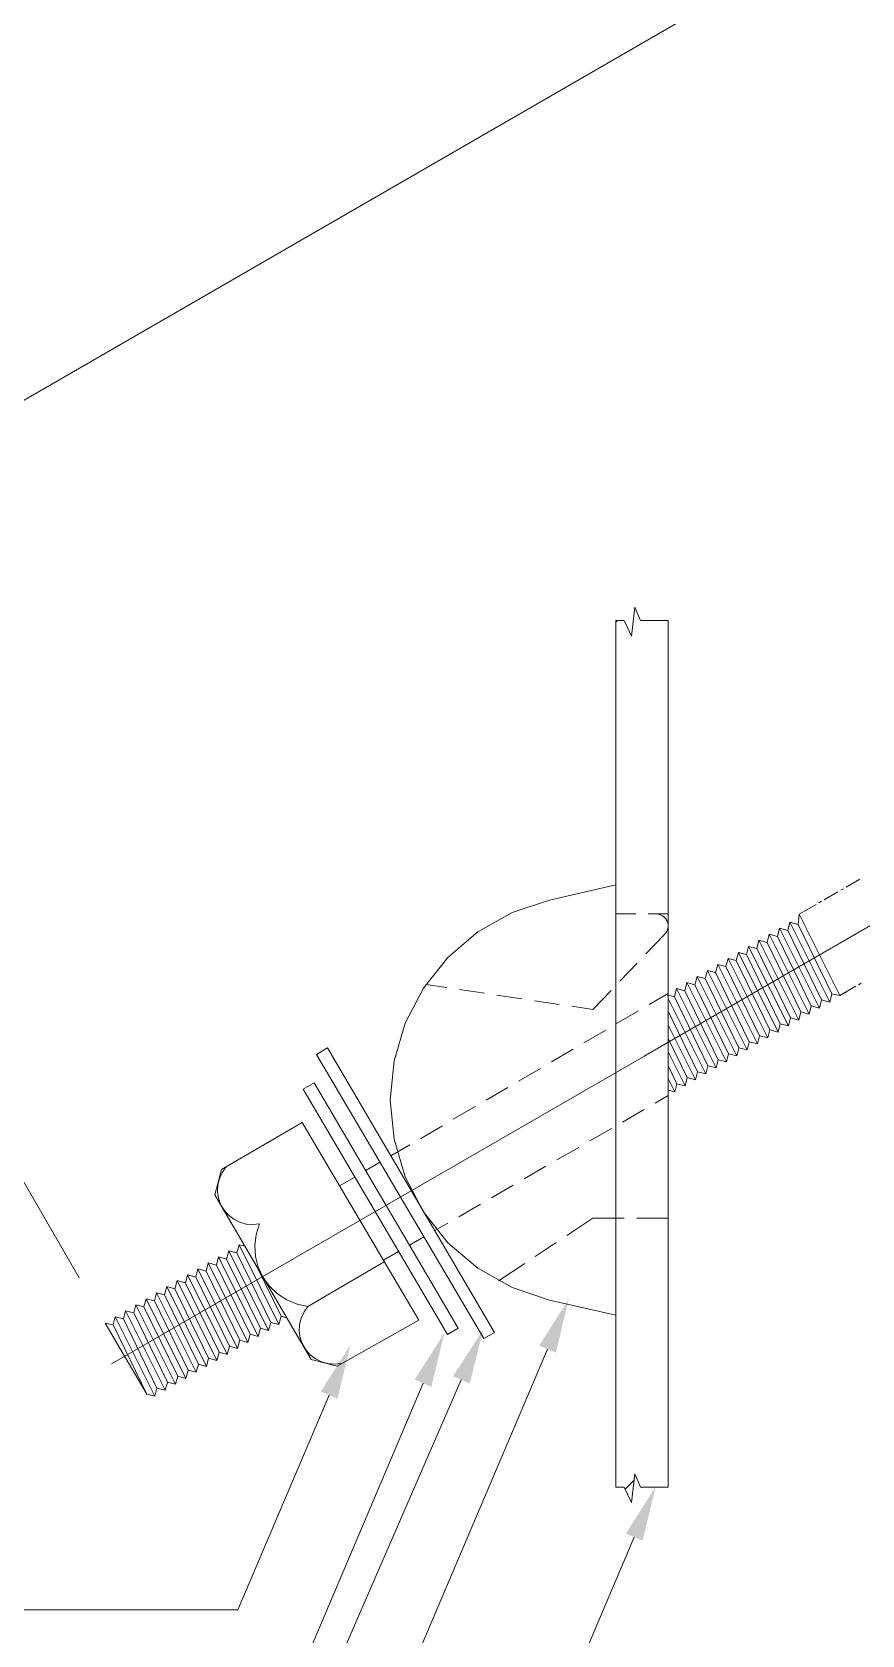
# Model space of a CAD drawing. Header units: millimetres. Extents: x 2 to 579, y 1 to 405.
# Drawn here: x 216.38 to 224.6, y 104.24 to 120.13 of the extents above; entities that cross this region are included whole.
import ezdxf

# ---------------------------------------------------------------- set-up
doc = ezdxf.new("R2010")
doc.units = ezdxf.units.MM
doc.linetypes.add('XKITLINE00', pattern=[0])
doc.layers.add('LinkedObject', color=7, linetype='Continuous', lineweight=0)

# ---------------------------------------------------------------- blocks, each defined once
blk = doc.blocks.new('*A4')
at = {"layer": 'LinkedObject'}
for points in [[(221.57, 107.037), (221.404, 107.107), (221.698, 107.569)], [(220.716, 106.731), (220.551, 106.803), (220.849, 107.262)], [(219.406, 106.581), (219.241, 106.651), (219.534, 107.113)], [(220.337, 106.699), (220.171, 106.769), (220.465, 107.231)], [(222.429, 105.173), (222.263, 105.244), (222.557, 105.705)]]:
    blk.add_hatch(color=6, dxfattribs=at).paths.add_polyline_path(points, flags=17)
at = {"layer": 'LinkedObject', "color": 6, "linetype": 'XKITLINE00', "lineweight": 0}
for p, q in [((212.941, 114.537), (254.334, 138.461)), ((222.443, 109.975), (237.264, 118.541)), ((216.846, 107.779), (212.49, 115.317)), ((221.487, 107.072), (217.332, 97.282)), ((220.633, 106.767), (217.719, 100.071)), ((219.323, 106.616), (218.42, 104.489)), ((220.254, 106.734), (218.676, 103.016)), ((222.346, 105.208), (218.056, 95.101)), ((218.42, 104.489), (208.879, 104.489))]:
    blk.add_line(p, q, dxfattribs=at)
at = {"layer": 'LinkedObject', "color": 9, "linetype": 'XKITLINE00', "lineweight": 0}
for p, q in [((222.318, 114.138), (222.351, 114.425)), ((222.351, 114.425), (222.409, 114.294)), ((222.164, 114.294), (222.248, 114.294)), ((222.164, 114.277), (222.181, 114.294)), ((222.248, 114.294), (222.318, 114.138)), ((222.408, 114.294), (222.682, 114.294)), ((228.129, 113.261), (217.169, 106.926)), ((224.446, 111.652), (224.581, 111.73)), ((224.229, 111.527), (224.365, 111.605)), ((224.392, 111.62), (224.419, 111.636)), ((223.979, 111.382), (224.148, 111.48)), ((224.175, 111.495), (224.202, 111.511)), ((224.383, 110.576), (224.542, 110.668)), ((224.569, 110.684), (224.596, 110.699))]:
    blk.add_line(p, q, dxfattribs=at)
at = {"layer": 'LinkedObject', "color": 7, "linetype": 'XKITLINE00', "lineweight": 0}
for p, q in [((222.164, 105.705), (222.164, 114.294)), ((222.682, 114.294), (222.682, 105.705)), ((222.164, 111.674), (221.506, 111.523)), ((221.136, 111.399), (220.797, 111.207)), ((221.506, 111.523), (221.136, 111.399)), ((220.797, 111.207), (220.5, 110.954)), ((220.5, 110.954), (220.258, 110.649)), ((220.258, 110.649), (220.077, 110.303)), ((220.077, 110.303), (219.967, 109.929)), ((219.967, 109.929), (219.929, 109.54)), ((219.929, 109.54), (219.967, 109.152)), ((219.967, 109.152), (220.077, 108.778)), ((220.077, 108.778), (220.258, 108.432)), ((220.258, 108.432), (220.5, 108.127)), ((220.5, 108.127), (220.797, 107.874)), ((220.797, 107.874), (221.136, 107.682)), ((221.136, 107.682), (221.506, 107.558)), ((222.164, 107.407), (221.506, 107.558)), ((217.297, 107), (217.297, 107)), ((222.318, 105.55), (222.351, 105.836)), ((222.351, 105.836), (222.409, 105.705)), ((222.248, 105.705), (222.164, 105.705)), ((222.248, 105.705), (222.318, 105.55)), ((222.258, 105.682), (222.343, 105.768)), ((222.682, 105.705), (222.409, 105.705))]:
    blk.add_line(p, q, dxfattribs=at)
at = {"layer": 'LinkedObject', "color": 1, "linetype": 'XKITLINE00', "lineweight": 0}
for p, q in [((222.164, 111.385), (222.361, 111.385)), ((222.486, 111.385), (222.682, 111.385)), ((222.586, 111.383), (222.564, 111.385)), ((222.607, 111.377), (222.586, 111.383)), ((223.979, 111.382), (223.969, 111.282)), ((223.979, 111.382), (224.383, 110.576)), ((222.626, 111.367), (222.607, 111.377)), ((222.644, 111.354), (222.626, 111.367)), ((222.658, 111.338), (222.644, 111.354)), ((222.67, 111.319), (222.658, 111.338)), ((222.669, 111.213), (222.677, 111.233)), ((222.678, 111.299), (222.67, 111.319)), ((222.677, 111.233), (222.681, 111.255)), ((222.682, 111.277), (222.678, 111.299)), ((222.681, 111.255), (222.682, 111.277)), ((223.786, 111.243), (223.765, 111.162)), ((223.867, 111.222), (223.786, 111.243)), ((223.786, 111.243), (224.181, 110.452)), ((223.888, 111.303), (223.867, 111.222)), ((224.202, 110.533), (223.867, 111.222)), ((223.969, 111.282), (223.888, 111.303)), ((223.888, 111.303), (224.283, 110.512)), ((224.305, 110.592), (223.969, 111.282)), ((222.642, 111.179), (222.462, 110.989)), ((222.642, 111.179), (222.657, 111.195)), ((222.657, 111.195), (222.669, 111.213)), ((223.48, 111.064), (223.459, 110.983)), ((223.561, 111.043), (223.48, 111.064)), ((223.48, 111.064), (223.874, 110.275)), ((223.582, 111.124), (223.561, 111.043)), ((223.663, 111.103), (223.582, 111.124)), ((223.582, 111.124), (223.976, 110.334)), ((223.684, 111.184), (223.663, 111.103)), ((223.997, 110.415), (223.663, 111.103)), ((223.765, 111.162), (223.684, 111.184)), ((223.684, 111.184), (224.078, 110.393)), ((224.1, 110.474), (223.765, 111.162)), ((223.276, 110.944), (223.254, 110.863)), ((223.356, 110.923), (223.276, 110.944)), ((223.276, 110.944), (223.669, 110.156)), ((223.378, 111.004), (223.356, 110.923)), ((223.69, 110.237), (223.356, 110.923)), ((223.459, 110.983), (223.378, 111.004)), ((223.378, 111.004), (223.771, 110.215)), ((223.793, 110.296), (223.459, 110.983)), ((223.895, 110.355), (223.561, 111.043)), ((222.375, 110.899), (222.203, 110.718)), ((222.969, 110.765), (222.948, 110.684)), ((223.05, 110.744), (222.969, 110.765)), ((222.969, 110.765), (223.362, 109.978)), ((223.071, 110.825), (223.05, 110.744)), ((223.152, 110.804), (223.071, 110.825)), ((223.071, 110.825), (223.464, 110.037)), ((223.173, 110.884), (223.152, 110.804)), ((223.485, 110.118), (223.152, 110.804)), ((223.254, 110.863), (223.173, 110.884)), ((223.173, 110.884), (223.566, 110.097)), ((223.588, 110.177), (223.254, 110.863)), ((220.282, 110.686), (220.491, 110.655)), ((220.615, 110.636), (220.862, 110.599)), ((222.117, 110.628), (221.936, 110.438)), ((222.765, 110.645), (222.744, 110.564)), ((222.846, 110.624), (222.765, 110.645)), ((222.765, 110.645), (223.157, 109.86)), ((222.867, 110.705), (222.846, 110.624)), ((223.178, 109.94), (222.846, 110.624)), ((222.948, 110.684), (222.867, 110.705)), ((222.867, 110.705), (223.259, 109.919)), ((223.281, 110), (222.948, 110.684)), ((223.383, 110.059), (223.05, 110.744)), ((224.305, 110.592), (224.283, 110.512)), ((224.383, 110.576), (224.305, 110.592)), ((224.444, 110.601), (224.444, 110.603)), ((220.986, 110.581), (221.233, 110.544)), ((221.357, 110.525), (221.604, 110.488)), ((221.727, 110.47), (221.936, 110.438)), ((222.677, 110.578), (222.682, 110.583)), ((222.744, 110.564), (222.682, 110.58)), ((222.682, 110.546), (223.055, 109.8)), ((223.076, 109.881), (222.744, 110.564)), ((224.1, 110.474), (224.078, 110.393)), ((224.181, 110.452), (224.1, 110.474)), ((224.202, 110.533), (224.181, 110.452)), ((224.283, 110.512), (224.202, 110.533)), ((222.973, 109.822), (222.682, 110.421)), ((222.682, 110.282), (222.952, 109.741)), ((223.793, 110.296), (223.771, 110.215)), ((223.874, 110.275), (223.793, 110.296)), ((223.895, 110.355), (223.874, 110.275)), ((223.976, 110.334), (223.895, 110.355)), ((223.997, 110.415), (223.976, 110.334)), ((224.078, 110.393), (223.997, 110.415)), ((222.871, 109.763), (222.682, 110.151)), ((223.485, 110.118), (223.464, 110.037)), ((223.566, 110.097), (223.485, 110.118)), ((223.588, 110.177), (223.566, 110.097)), ((223.669, 110.156), (223.588, 110.177)), ((223.69, 110.237), (223.669, 110.156)), ((223.771, 110.215), (223.69, 110.237)), ((219.308, 110.059), (219.198, 109.993)), ((220.856, 107.177), (219.198, 109.993)), ((219.308, 110.059), (220.961, 107.238)), ((222.682, 110.018), (222.85, 109.682)), ((223.281, 110), (223.259, 109.919)), ((223.362, 109.978), (223.281, 110)), ((223.383, 110.059), (223.362, 109.978)), ((223.464, 110.037), (223.383, 110.059)), ((222.769, 109.703), (222.682, 109.881)), ((222.973, 109.822), (222.952, 109.741)), ((223.055, 109.8), (222.973, 109.822)), ((223.076, 109.881), (223.055, 109.8)), ((223.157, 109.86), (223.076, 109.881)), ((223.178, 109.94), (223.157, 109.86)), ((223.259, 109.919), (223.178, 109.94)), ((222.682, 109.753), (222.747, 109.623)), ((222.747, 109.623), (222.682, 109.64)), ((222.769, 109.703), (222.747, 109.623)), ((222.85, 109.682), (222.769, 109.703)), ((222.871, 109.763), (222.85, 109.682)), ((222.952, 109.741), (222.871, 109.763)), ((221.677, 108.197), (221.936, 108.37)), ((221.936, 108.37), (222.247, 108.37)), ((222.372, 108.37), (222.682, 108.37)), ((218.329, 108.046), (218.308, 107.965)), ((218.329, 108.046), (218.723, 107.257)), ((218.41, 108.025), (218.329, 108.046)), ((218.432, 108.106), (218.41, 108.025)), ((218.432, 108.106), (218.826, 107.316)), ((218.49, 108.091), (218.432, 108.106)), ((221.365, 107.989), (221.573, 108.128)), ((218.125, 107.926), (218.104, 107.845)), ((218.125, 107.926), (218.519, 107.138)), ((218.206, 107.905), (218.125, 107.926)), ((218.227, 107.986), (218.206, 107.905)), ((218.54, 107.219), (218.206, 107.905)), ((218.227, 107.986), (218.621, 107.197)), ((218.308, 107.965), (218.227, 107.986)), ((218.642, 107.278), (218.308, 107.965)), ((218.745, 107.337), (218.41, 108.025)), ((218.847, 107.397), (218.607, 107.89)), ((221.002, 107.748), (221.261, 107.92)), ((217.817, 107.751), (217.796, 107.67)), ((217.898, 107.73), (217.817, 107.751)), ((217.817, 107.751), (218.211, 106.96)), ((217.921, 107.807), (217.9, 107.726)), ((217.921, 107.807), (218.314, 107.02)), ((218.002, 107.786), (217.921, 107.807)), ((218.023, 107.866), (218.002, 107.786)), ((218.335, 107.1), (218.002, 107.786)), ((218.023, 107.866), (218.416, 107.079)), ((218.104, 107.845), (218.023, 107.866)), ((218.438, 107.159), (218.104, 107.845)), ((217.511, 107.571), (217.489, 107.49)), ((217.511, 107.571), (217.904, 106.782)), ((217.592, 107.55), (217.511, 107.571)), ((217.613, 107.631), (217.592, 107.55)), ((217.613, 107.631), (218.007, 106.842)), ((217.694, 107.61), (217.613, 107.631)), ((217.715, 107.691), (217.694, 107.61)), ((218.028, 106.922), (217.694, 107.61)), ((217.715, 107.691), (218.109, 106.901)), ((217.796, 107.67), (217.715, 107.691)), ((218.13, 106.982), (217.796, 107.67)), ((218.233, 107.041), (217.9, 107.726)), ((217.306, 107.452), (217.285, 107.371)), ((217.387, 107.43), (217.306, 107.452)), ((217.306, 107.452), (217.699, 106.664)), ((217.409, 107.511), (217.387, 107.43)), ((217.721, 106.745), (217.387, 107.43)), ((217.409, 107.511), (217.802, 106.723)), ((217.489, 107.49), (217.409, 107.511)), ((217.823, 106.804), (217.489, 107.49)), ((217.926, 106.863), (217.592, 107.55)), ((217.516, 106.626), (217.105, 107.328)), ((217.105, 107.328), (217.183, 107.311)), ((217.204, 107.392), (217.183, 107.311)), ((217.516, 106.626), (217.183, 107.311)), ((217.285, 107.371), (217.204, 107.392)), ((217.204, 107.392), (217.597, 106.605)), ((217.618, 106.685), (217.285, 107.371)), ((218.642, 107.278), (218.621, 107.197)), ((218.723, 107.257), (218.642, 107.278)), ((218.745, 107.337), (218.723, 107.257)), ((218.826, 107.316), (218.745, 107.337)), ((218.847, 107.397), (218.826, 107.316)), ((218.905, 107.381), (218.847, 107.397)), ((218.335, 107.1), (218.314, 107.02)), ((218.416, 107.079), (218.335, 107.1)), ((218.438, 107.159), (218.416, 107.079)), ((218.519, 107.138), (218.438, 107.159)), ((218.54, 107.219), (218.519, 107.138)), ((218.621, 107.197), (218.54, 107.219)), ((220.961, 107.238), (220.856, 107.177)), ((218.13, 106.982), (218.109, 106.901)), ((218.211, 106.96), (218.13, 106.982)), ((218.233, 107.041), (218.211, 106.96)), ((218.314, 107.02), (218.233, 107.041)), ((217.823, 106.804), (217.802, 106.723)), ((217.904, 106.782), (217.823, 106.804)), ((217.926, 106.863), (217.904, 106.782)), ((218.007, 106.842), (217.926, 106.863)), ((218.028, 106.922), (218.007, 106.842)), ((218.109, 106.901), (218.028, 106.922)), ((217.597, 106.605), (217.516, 106.626)), ((217.618, 106.685), (217.597, 106.605)), ((217.699, 106.664), (217.618, 106.685)), ((217.721, 106.745), (217.699, 106.664)), ((217.802, 106.723), (217.721, 106.745))]:
    blk.add_line(p, q, dxfattribs=at)
at = {"layer": 'LinkedObject', "color": 4, "linetype": 'XKITLINE00', "lineweight": 0}
for p, q in [((222.682, 110.596), (222.495, 110.487)), ((222.388, 110.424), (222.172, 110.298)), ((222.064, 110.234), (221.848, 110.108)), ((221.74, 110.045), (221.525, 109.918)), ((221.417, 109.855), (221.201, 109.729)), ((221.093, 109.666), (220.878, 109.539)), ((220.77, 109.476), (220.554, 109.35)), ((222.554, 109.511), (222.682, 109.585)), ((222.229, 109.323), (222.446, 109.448)), ((220.446, 109.286), (220.231, 109.16)), ((221.905, 109.135), (222.121, 109.26)), ((220.123, 109.097), (219.936, 108.987)), ((221.58, 108.947), (221.797, 109.072)), ((219.827, 108.924), (219.686, 108.841)), ((221.256, 108.759), (221.472, 108.884)), ((219.578, 108.777), (219.427, 108.689)), ((220.931, 108.571), (221.147, 108.697)), ((220.607, 108.383), (220.823, 108.509)), ((220.37, 108.247), (220.498, 108.321)), ((220.12, 108.102), (220.263, 108.184)), ((219.861, 107.952), (220.012, 108.039))]:
    blk.add_line(p, q, dxfattribs=at)
at = {"layer": 'LinkedObject', "color": 2, "linetype": 'XKITLINE00', "lineweight": 0}
for p, q in [((219.176, 109.712), (219.065, 109.648)), ((220.496, 107.218), (219.065, 109.648)), ((219.176, 109.712), (220.601, 107.28)), ((220.601, 107.28), (220.496, 107.218))]:
    blk.add_line(p, q, dxfattribs=at)
at = {"layer": 'LinkedObject', "color": 3, "linetype": 'XKITLINE00', "lineweight": 0}
for p, q in [((218.257, 108.851), (219.056, 109.319)), ((220.211, 107.359), (219.056, 109.319)), ((218.191, 108.6), (218.257, 108.851)), ((218.302, 108.878), (218.264, 108.824)), ((218.22, 108.7), (218.217, 108.634)), ((218.236, 108.764), (218.22, 108.7)), ((218.264, 108.824), (218.236, 108.764)), ((218.191, 108.6), (219.147, 106.969)), ((218.217, 108.634), (218.226, 108.568)), ((218.226, 108.568), (218.248, 108.506)), ((218.248, 108.506), (218.282, 108.449)), ((218.282, 108.449), (218.325, 108.399)), ((218.325, 108.399), (218.378, 108.359)), ((218.378, 108.359), (218.437, 108.329)), ((218.437, 108.329), (218.501, 108.312)), ((218.501, 108.312), (218.567, 108.307)), ((218.567, 108.307), (218.633, 108.314)), ((218.6, 108.209), (218.587, 108.1)), ((218.633, 108.314), (218.6, 108.209)), ((218.587, 108.1), (218.594, 107.99)), ((218.594, 107.99), (218.621, 107.884)), ((219.113, 107.494), (219.87, 107.937)), ((218.621, 107.884), (218.668, 107.784)), ((218.668, 107.784), (218.732, 107.695)), ((218.732, 107.695), (218.812, 107.619)), ((218.812, 107.619), (218.904, 107.559)), ((218.904, 107.559), (219.006, 107.517)), ((219.006, 107.517), (219.113, 107.494)), ((219.075, 107.44), (219.047, 107.38)), ((219.113, 107.494), (219.075, 107.44)), ((219.031, 107.316), (219.028, 107.25)), ((219.028, 107.25), (219.037, 107.184)), ((219.047, 107.38), (219.031, 107.316)), ((219.402, 106.902), (220.211, 107.359)), ((219.037, 107.184), (219.059, 107.122)), ((219.059, 107.122), (219.093, 107.065)), ((219.093, 107.065), (219.136, 107.015)), ((219.136, 107.015), (219.189, 106.975)), ((219.147, 106.969), (219.402, 106.902)), ((219.189, 106.975), (219.248, 106.945)), ((219.248, 106.945), (219.312, 106.928)), ((219.312, 106.928), (219.378, 106.923)), ((219.378, 106.923), (219.444, 106.93))]:
    blk.add_line(p, q, dxfattribs=at)

msp = doc.modelspace()

# ---------------------------------------------------------------- block references
at = {"lineweight": 0}
msp.add_blockref('*A4', (0, 0), dxfattribs=at)

doc.saveas('drawing.dxf')
